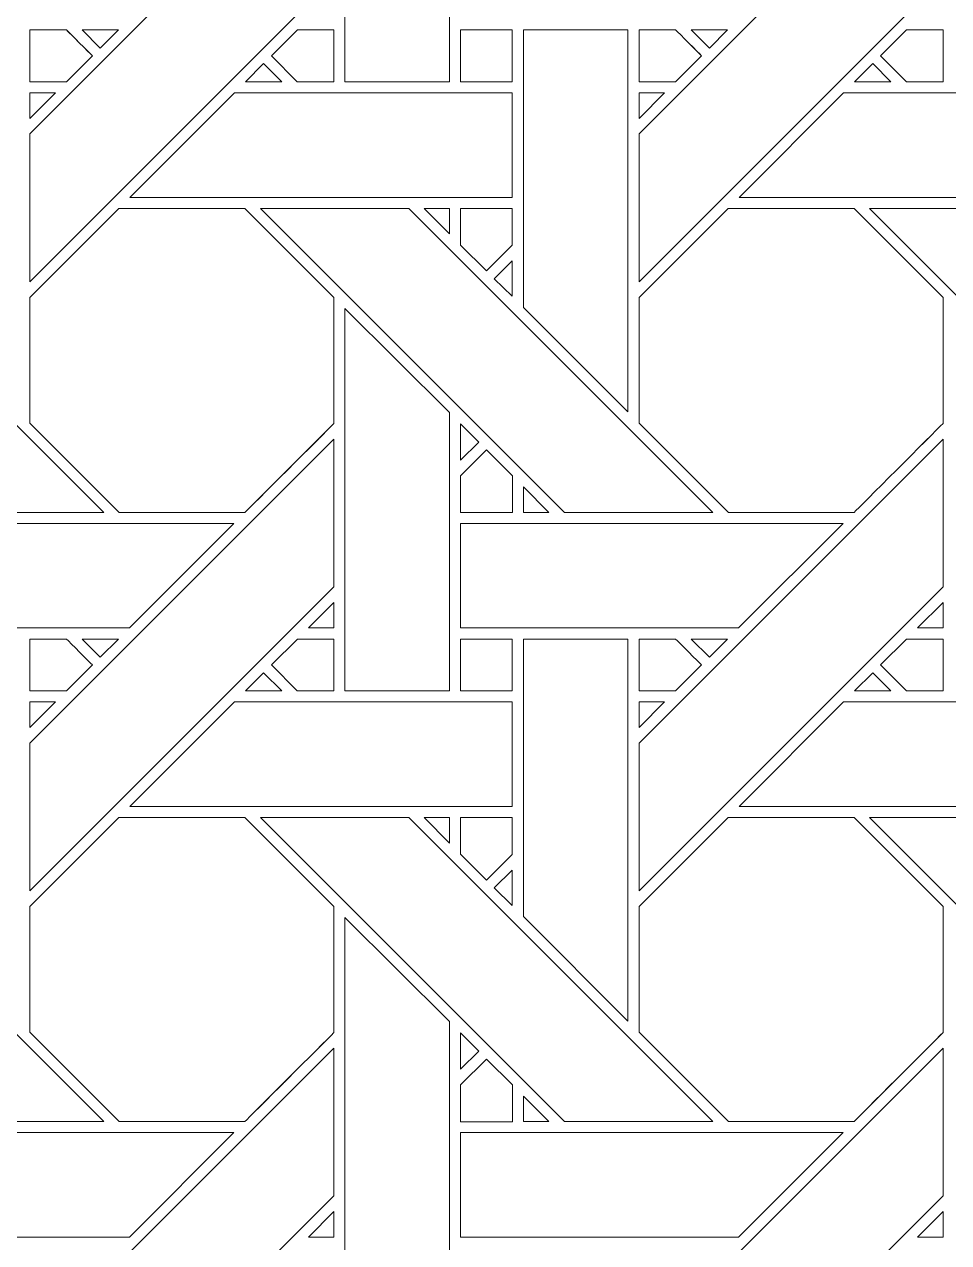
# Model space of a CAD drawing. Header units: inches. Extents: x 3.4 to 21.4, y 0.1 to 18.1.
# Drawn here: x 10.714 to 12.154, y 10.093 to 11.99 of the extents above; entities that cross this region are included whole.
import ezdxf

# ---------------------------------------------------------------- set-up
doc = ezdxf.new("R2010")
doc.units = ezdxf.units.IN
doc.header["$MEASUREMENT"] = 0
doc.layers.add('Design', color=7, linetype='Continuous', lineweight=0)

msp = doc.modelspace()

# ---------------------------------------------------------------- linework, layer by layer
at = {"layer": 'Design'}
for points, knots in [([(12.3829, 18.0948), (7.4123, 18.0948), (3.3829, 14.0653), (3.3829, 9.0948), (3.3829, 4.1242), (7.4123, 0.0948), (12.3829, 0.0948), (17.3534, 0.0948), (21.3829, 4.1242), (21.3829, 9.0948), (21.3829, 14.0653), (17.3534, 18.0948), (12.3829, 18.0948)], [0, 0, 0, 0, 1, 1, 1, 2, 2, 2, 3, 3, 3, 4, 4, 4, 4]), ([(12.3829, 17.2202), (7.8953, 17.2202), (4.2574, 13.5823), (4.2574, 9.0948), (4.2574, 4.6072), (7.8953, 0.9693), (12.3829, 0.9693), (16.8704, 0.9693), (20.5083, 4.6072), (20.5083, 9.0948), (20.5083, 13.5823), (16.8704, 17.2202), (12.3829, 17.2202)], [0, 0, 0, 0, 1, 1, 1, 2, 2, 2, 3, 3, 3, 4, 4, 4, 4]), ([(11.2137, 11.9006), (11.2137, 11.9006), (11.2137, 12.4964), (11.2137, 12.4964), (11.2137, 12.4964), (11.3765, 12.3343), (11.3765, 12.3343), (11.3765, 12.3343), (11.3765, 11.9006), (11.3765, 11.9006), (11.3765, 11.9006), (11.2137, 11.9006), (11.2137, 11.9006)], [0, 0, 0, 0, 1, 1, 1, 2, 2, 2, 3, 3, 3, 4, 4, 4, 4]), ([(11.1966, 12.0628), (11.1966, 12.0628), (10.7229, 11.5892), (10.7229, 11.5892), (10.7229, 11.5892), (10.7229, 11.8193), (10.7229, 11.8193), (10.7229, 11.8193), (11.1966, 12.2929), (11.1966, 12.2929), (11.1966, 12.2929), (11.1966, 12.0628), (11.1966, 12.0628)], [0, 0, 0, 0, 1, 1, 1, 2, 2, 2, 3, 3, 3, 4, 4, 4, 4]), ([(12.1453, 12.0628), (12.1453, 12.0628), (11.6717, 11.5892), (11.6717, 11.5892), (11.6717, 11.5892), (11.6717, 11.8193), (11.6717, 11.8193), (11.6717, 11.8193), (12.1453, 12.2929), (12.1453, 12.2929), (12.1453, 12.2929), (12.1453, 12.0628), (12.1453, 12.0628)], [0, 0, 0, 0, 1, 1, 1, 2, 2, 2, 3, 3, 3, 4, 4, 4, 4]), ([(10.78, 11.9814), (10.7851, 11.9763), (10.8159, 11.9455), (10.8203, 11.9411), (10.8203, 11.9411), (10.7799, 11.9006), (10.7799, 11.9006), (10.7799, 11.9006), (10.7229, 11.9006), (10.7229, 11.9006), (10.7229, 11.9006), (10.7229, 11.9814), (10.7229, 11.9814), (10.7229, 11.9814), (10.78, 11.9814), (10.78, 11.9814)], [0, 0, 0, 0, 1, 1, 1, 2, 2, 2, 3, 3, 3, 4, 4, 4, 5, 5, 5, 5]), ([(10.805, 11.9564), (10.805, 11.9564), (10.8203, 11.9411), (10.8203, 11.9411), (10.8203, 11.9411), (10.7799, 11.9006), (10.7799, 11.9006), (10.7799, 11.9006), (10.7229, 11.9006), (10.7229, 11.9006), (10.7229, 11.9006), (10.7229, 11.9814), (10.7229, 11.9814), (10.7229, 11.9814), (10.78, 11.9814), (10.78, 11.9814), (10.7854, 11.976), (10.7956, 11.9658), (10.805, 11.9564)], [0, 0, 0, 0, 1, 1, 1, 2, 2, 2, 3, 3, 3, 4, 4, 4, 5, 5, 5, 6, 6, 6, 6]), ([(10.8044, 11.9814), (10.8044, 11.9814), (10.8608, 11.9814), (10.8608, 11.9814), (10.8608, 11.9814), (10.8325, 11.9532), (10.8325, 11.9532), (10.8325, 11.9532), (10.8044, 11.9814), (10.8044, 11.9814)], [0, 0, 0, 0, 1, 1, 1, 2, 2, 2, 3, 3, 3, 3]), ([(11.1395, 11.9006), (11.1395, 11.9006), (11.0991, 11.941), (11.0991, 11.941), (11.0991, 11.941), (11.1396, 11.9814), (11.1396, 11.9814), (11.1396, 11.9814), (11.1966, 11.9814), (11.1966, 11.9814), (11.1966, 11.9814), (11.1966, 11.9006), (11.1966, 11.9006), (11.1966, 11.9006), (11.1395, 11.9006), (11.1395, 11.9006)], [0, 0, 0, 0, 1, 1, 1, 2, 2, 2, 3, 3, 3, 4, 4, 4, 5, 5, 5, 5]), ([(11.0991, 11.941), (11.0991, 11.941), (11.1396, 11.9814), (11.1396, 11.9814), (11.1396, 11.9814), (11.1966, 11.9814), (11.1966, 11.9814), (11.1966, 11.9814), (11.1966, 11.9006), (11.1966, 11.9006), (11.1966, 11.9006), (11.1395, 11.9006), (11.1395, 11.9006), (11.1395, 11.9006), (11.0991, 11.941), (11.0991, 11.941)], [0, 0, 0, 0, 1, 1, 1, 2, 2, 2, 3, 3, 3, 4, 4, 4, 5, 5, 5, 5]), ([(11.3938, 11.9006), (11.3938, 11.9006), (11.3938, 11.9814), (11.3938, 11.9814), (11.3938, 11.9814), (11.474, 11.9814), (11.474, 11.9814), (11.474, 11.9814), (11.474, 11.9006), (11.474, 11.9006), (11.474, 11.9006), (11.3938, 11.9006), (11.3938, 11.9006)], [0, 0, 0, 0, 1, 1, 1, 2, 2, 2, 3, 3, 3, 4, 4, 4, 4]), ([(11.474, 11.9814), (11.474, 11.9814), (11.474, 11.9006), (11.474, 11.9006), (11.474, 11.9006), (11.3938, 11.9006), (11.3938, 11.9006), (11.3938, 11.9006), (11.3938, 11.9814), (11.3938, 11.9814), (11.3938, 11.9814), (11.474, 11.9814), (11.474, 11.9814)], [0, 0, 0, 0, 1, 1, 1, 2, 2, 2, 3, 3, 3, 4, 4, 4, 4]), ([(11.4916, 11.5492), (11.4916, 11.5492), (11.4916, 11.9814), (11.4916, 11.9814), (11.4916, 11.9814), (11.6545, 11.9814), (11.6545, 11.9814), (11.6545, 11.9814), (11.6545, 11.3863), (11.6545, 11.3863), (11.6545, 11.3863), (11.4916, 11.5492), (11.4916, 11.5492)], [0, 0, 0, 0, 1, 1, 1, 2, 2, 2, 3, 3, 3, 4, 4, 4, 4]), ([(11.7287, 11.9814), (11.7339, 11.9763), (11.7646, 11.9455), (11.7691, 11.9411), (11.7691, 11.9411), (11.7286, 11.9006), (11.7286, 11.9006), (11.7286, 11.9006), (11.6717, 11.9006), (11.6717, 11.9006), (11.6717, 11.9006), (11.6717, 11.9814), (11.6717, 11.9814), (11.6717, 11.9814), (11.7287, 11.9814), (11.7287, 11.9814)], [0, 0, 0, 0, 1, 1, 1, 2, 2, 2, 3, 3, 3, 4, 4, 4, 5, 5, 5, 5]), ([(11.7691, 11.9411), (11.7691, 11.9411), (11.7286, 11.9006), (11.7286, 11.9006), (11.7286, 11.9006), (11.6717, 11.9006), (11.6717, 11.9006), (11.6717, 11.9006), (11.6717, 11.9814), (11.6717, 11.9814), (11.6717, 11.9814), (11.7287, 11.9814), (11.7287, 11.9814), (11.734, 11.9762), (11.7648, 11.9453), (11.7691, 11.9411)], [0, 0, 0, 0, 1, 1, 1, 2, 2, 2, 3, 3, 3, 4, 4, 4, 5, 5, 5, 5]), ([(11.7531, 11.9814), (11.7531, 11.9814), (11.8096, 11.9814), (11.8096, 11.9814), (11.8096, 11.9814), (11.7813, 11.9532), (11.7813, 11.9532), (11.7813, 11.9532), (11.7531, 11.9814), (11.7531, 11.9814)], [0, 0, 0, 0, 1, 1, 1, 2, 2, 2, 3, 3, 3, 3]), ([(12.0882, 11.9006), (12.0882, 11.9006), (12.0479, 11.941), (12.0479, 11.941), (12.0479, 11.941), (12.0883, 11.9814), (12.0883, 11.9814), (12.0883, 11.9814), (12.1453, 11.9814), (12.1453, 11.9814), (12.1453, 11.9814), (12.1453, 11.9006), (12.1453, 11.9006), (12.1453, 11.9006), (12.0882, 11.9006), (12.0882, 11.9006)], [0, 0, 0, 0, 1, 1, 1, 2, 2, 2, 3, 3, 3, 4, 4, 4, 5, 5, 5, 5]), ([(12.1453, 11.9814), (12.1453, 11.9814), (12.1453, 11.9006), (12.1453, 11.9006), (12.1453, 11.9006), (12.0882, 11.9006), (12.0882, 11.9006), (12.0882, 11.9006), (12.0479, 11.941), (12.0479, 11.941), (12.0479, 11.941), (12.0883, 11.9814), (12.0883, 11.9814), (12.0883, 11.9814), (12.1453, 11.9814), (12.1453, 11.9814)], [0, 0, 0, 0, 1, 1, 1, 2, 2, 2, 3, 3, 3, 4, 4, 4, 5, 5, 5, 5]), ([(11.1153, 11.9006), (11.1153, 11.9006), (11.0588, 11.9006), (11.0588, 11.9006), (11.0588, 11.9006), (11.087, 11.9289), (11.087, 11.9289), (11.087, 11.9289), (11.1153, 11.9006), (11.1153, 11.9006)], [0, 0, 0, 0, 1, 1, 1, 2, 2, 2, 3, 3, 3, 3]), ([(12.064, 11.9006), (12.064, 11.9006), (12.0075, 11.9006), (12.0075, 11.9006), (12.0075, 11.9006), (12.0358, 11.9289), (12.0358, 11.9289), (12.0358, 11.9289), (12.064, 11.9006), (12.064, 11.9006)], [0, 0, 0, 0, 1, 1, 1, 2, 2, 2, 3, 3, 3, 3]), ([(10.7628, 11.8835), (10.7628, 11.8835), (10.7229, 11.8436), (10.7229, 11.8436), (10.7229, 11.8436), (10.7229, 11.8835), (10.7229, 11.8835), (10.7229, 11.8835), (10.7628, 11.8835), (10.7628, 11.8835)], [0, 0, 0, 0, 1, 1, 1, 2, 2, 2, 3, 3, 3, 3]), ([(11.4741, 11.8835), (11.4741, 11.8835), (11.4741, 11.7206), (11.4741, 11.7206), (11.4741, 11.7206), (10.8788, 11.7206), (10.8788, 11.7206), (10.8788, 11.7206), (11.0416, 11.8835), (11.0416, 11.8835), (11.0416, 11.8835), (11.4741, 11.8835), (11.4741, 11.8835)], [0, 0, 0, 0, 1, 1, 1, 2, 2, 2, 3, 3, 3, 4, 4, 4, 4]), ([(11.7115, 11.8835), (11.7115, 11.8835), (11.6717, 11.8436), (11.6717, 11.8436), (11.6717, 11.8436), (11.6717, 11.8835), (11.6717, 11.8835), (11.6717, 11.8835), (11.7115, 11.8835), (11.7115, 11.8835)], [0, 0, 0, 0, 1, 1, 1, 2, 2, 2, 3, 3, 3, 3]), ([(12.4228, 11.8835), (12.4228, 11.8835), (12.4228, 11.7206), (12.4228, 11.7206), (12.4228, 11.7206), (11.8275, 11.7206), (11.8275, 11.7206), (11.8275, 11.7206), (11.9904, 11.8835), (11.9904, 11.8835), (11.9904, 11.8835), (12.4228, 11.8835), (12.4228, 11.8835)], [0, 0, 0, 0, 1, 1, 1, 2, 2, 2, 3, 3, 3, 4, 4, 4, 4]), ([(10.838, 11.2299), (10.838, 11.2299), (10.6069, 11.2299), (10.6069, 11.2299), (10.6069, 11.2299), (10.1334, 11.7035), (10.1334, 11.7035), (10.1334, 11.7035), (10.3643, 11.7035), (10.3643, 11.7035), (10.3643, 11.7035), (10.838, 11.2299), (10.838, 11.2299)], [0, 0, 0, 0, 1, 1, 1, 2, 2, 2, 3, 3, 3, 4, 4, 4, 4]), ([(10.8616, 11.7035), (10.8616, 11.7035), (11.0578, 11.7035), (11.0578, 11.7035), (11.0578, 11.7035), (11.1966, 11.5648), (11.1966, 11.5648), (11.1966, 11.5648), (11.1966, 11.3686), (11.1966, 11.3686), (11.1788, 11.3507), (11.0669, 11.2389), (11.0579, 11.2299), (11.0579, 11.2299), (10.8622, 11.2299), (10.8622, 11.2299), (10.8622, 11.2299), (10.7229, 11.3691), (10.7229, 11.3691), (10.7229, 11.3691), (10.7229, 11.5648), (10.7229, 11.5648), (10.7229, 11.5648), (10.8616, 11.7035), (10.8616, 11.7035)], [0, 0, 0, 0, 1, 1, 1, 2, 2, 2, 3, 3, 3, 4, 4, 4, 5, 5, 5, 6, 6, 6, 7, 7, 7, 8, 8, 8, 8]), ([(11.1966, 11.5648), (11.1966, 11.5648), (11.1966, 11.3686), (11.1966, 11.3686), (11.1787, 11.3505), (11.0668, 11.2388), (11.0579, 11.2299), (11.0579, 11.2299), (10.8622, 11.2299), (10.8622, 11.2299), (10.8622, 11.2299), (10.7229, 11.3691), (10.7229, 11.3691), (10.7229, 11.3691), (10.7229, 11.5648), (10.7229, 11.5648), (10.7229, 11.5648), (10.8616, 11.7035), (10.8616, 11.7035), (10.8616, 11.7035), (11.0578, 11.7035), (11.0578, 11.7035), (11.0578, 11.7035), (11.1966, 11.5648), (11.1966, 11.5648)], [0, 0, 0, 0, 1, 1, 1, 2, 2, 2, 3, 3, 3, 4, 4, 4, 5, 5, 5, 6, 6, 6, 7, 7, 7, 8, 8, 8, 8]), ([(11.7867, 11.2299), (11.7867, 11.2299), (11.5556, 11.2299), (11.5556, 11.2299), (11.5556, 11.2299), (11.0821, 11.7035), (11.0821, 11.7035), (11.0821, 11.7035), (11.313, 11.7035), (11.313, 11.7035), (11.313, 11.7035), (11.7867, 11.2299), (11.7867, 11.2299)], [0, 0, 0, 0, 1, 1, 1, 2, 2, 2, 3, 3, 3, 4, 4, 4, 4]), ([(11.3372, 11.7035), (11.3372, 11.7035), (11.3766, 11.7035), (11.3766, 11.7035), (11.3766, 11.7035), (11.3766, 11.6637), (11.3766, 11.6637), (11.3766, 11.6637), (11.3372, 11.7035), (11.3372, 11.7035)], [0, 0, 0, 0, 1, 1, 1, 2, 2, 2, 3, 3, 3, 3]), ([(11.474, 11.7035), (11.474, 11.7035), (11.474, 11.6459), (11.474, 11.6459), (11.474, 11.6459), (11.4341, 11.606), (11.4341, 11.606), (11.4341, 11.606), (11.3938, 11.6463), (11.3938, 11.6463), (11.3938, 11.6463), (11.3938, 11.7035), (11.3938, 11.7035), (11.3938, 11.7035), (11.474, 11.7035), (11.474, 11.7035)], [0, 0, 0, 0, 1, 1, 1, 2, 2, 2, 3, 3, 3, 4, 4, 4, 5, 5, 5, 5]), ([(11.474, 11.6459), (11.474, 11.6459), (11.4341, 11.606), (11.4341, 11.606), (11.4341, 11.606), (11.3938, 11.6463), (11.3938, 11.6463), (11.3938, 11.6463), (11.3938, 11.7035), (11.3938, 11.7035), (11.3938, 11.7035), (11.474, 11.7035), (11.474, 11.7035), (11.474, 11.7035), (11.474, 11.6459), (11.474, 11.6459)], [0, 0, 0, 0, 1, 1, 1, 2, 2, 2, 3, 3, 3, 4, 4, 4, 5, 5, 5, 5]), ([(11.8104, 11.7035), (11.8104, 11.7035), (12.0066, 11.7035), (12.0066, 11.7035), (12.0066, 11.7035), (12.1453, 11.5648), (12.1453, 11.5648), (12.1453, 11.5648), (12.1453, 11.3686), (12.1453, 11.3686), (12.1275, 11.3507), (12.0156, 11.2389), (12.0066, 11.2299), (12.0066, 11.2299), (11.8109, 11.2299), (11.8109, 11.2299), (11.8109, 11.2299), (11.6717, 11.3691), (11.6717, 11.3691), (11.6717, 11.3691), (11.6717, 11.5648), (11.6717, 11.5648), (11.6717, 11.5648), (11.8104, 11.7035), (11.8104, 11.7035)], [0, 0, 0, 0, 1, 1, 1, 2, 2, 2, 3, 3, 3, 4, 4, 4, 5, 5, 5, 6, 6, 6, 7, 7, 7, 8, 8, 8, 8]), ([(12.1453, 11.3686), (12.1275, 11.3506), (12.0156, 11.2389), (12.0066, 11.2299), (12.0066, 11.2299), (11.8109, 11.2299), (11.8109, 11.2299), (11.8109, 11.2299), (11.6717, 11.3691), (11.6717, 11.3691), (11.6717, 11.3691), (11.6717, 11.5648), (11.6717, 11.5648), (11.6717, 11.5648), (11.8104, 11.7035), (11.8104, 11.7035), (11.8104, 11.7035), (12.0066, 11.7035), (12.0066, 11.7035), (12.0066, 11.7035), (12.1453, 11.5648), (12.1453, 11.5648), (12.1453, 11.5648), (12.1453, 11.3686), (12.1453, 11.3686)], [0, 0, 0, 0, 1, 1, 1, 2, 2, 2, 3, 3, 3, 4, 4, 4, 5, 5, 5, 6, 6, 6, 7, 7, 7, 8, 8, 8, 8]), ([(12.7354, 11.2299), (12.7354, 11.2299), (12.5044, 11.2299), (12.5044, 11.2299), (12.5044, 11.2299), (12.0308, 11.7035), (12.0308, 11.7035), (12.0308, 11.7035), (12.2618, 11.7035), (12.2618, 11.7035), (12.2618, 11.7035), (12.7354, 11.2299), (12.7354, 11.2299)], [0, 0, 0, 0, 1, 1, 1, 2, 2, 2, 3, 3, 3, 4, 4, 4, 4]), ([(11.4741, 11.6217), (11.4741, 11.6217), (11.4741, 11.5665), (11.4741, 11.5665), (11.4741, 11.5665), (11.4463, 11.5939), (11.4463, 11.5939), (11.4463, 11.5939), (11.4741, 11.6217), (11.4741, 11.6217)], [0, 0, 0, 0, 1, 1, 1, 2, 2, 2, 3, 3, 3, 3]), ([(11.2137, 10.9519), (11.2137, 10.9519), (11.2137, 11.5477), (11.2137, 11.5477), (11.2137, 11.5477), (11.3765, 11.3856), (11.3765, 11.3856), (11.3765, 11.3856), (11.3765, 10.9519), (11.3765, 10.9519), (11.3765, 10.9519), (11.2137, 10.9519), (11.2137, 10.9519)], [0, 0, 0, 0, 1, 1, 1, 2, 2, 2, 3, 3, 3, 4, 4, 4, 4]), ([(11.3938, 11.3113), (11.3938, 11.3113), (11.3938, 11.3681), (11.3938, 11.3681), (11.3938, 11.3681), (11.422, 11.3395), (11.422, 11.3395), (11.422, 11.3395), (11.3938, 11.3113), (11.3938, 11.3113)], [0, 0, 0, 0, 1, 1, 1, 2, 2, 2, 3, 3, 3, 3]), ([(11.1966, 11.1141), (11.1966, 11.1141), (10.7229, 10.6404), (10.7229, 10.6404), (10.7229, 10.6404), (10.7229, 10.8705), (10.7229, 10.8705), (10.7229, 10.8705), (11.1966, 11.3441), (11.1966, 11.3441), (11.1966, 11.3441), (11.1966, 11.1141), (11.1966, 11.1141)], [0, 0, 0, 0, 1, 1, 1, 2, 2, 2, 3, 3, 3, 4, 4, 4, 4]), ([(12.1453, 11.1141), (12.1453, 11.1141), (11.6717, 10.6404), (11.6717, 10.6404), (11.6717, 10.6404), (11.6717, 10.8705), (11.6717, 10.8705), (11.6717, 10.8705), (12.1453, 11.3441), (12.1453, 11.3441), (12.1453, 11.3441), (12.1453, 11.1141), (12.1453, 11.1141)], [0, 0, 0, 0, 1, 1, 1, 2, 2, 2, 3, 3, 3, 4, 4, 4, 4]), ([(11.3938, 11.2297), (11.3938, 11.2297), (11.3938, 11.2869), (11.3938, 11.2869), (11.3938, 11.2869), (11.4341, 11.3273), (11.4341, 11.3273), (11.4341, 11.3273), (11.4745, 11.287), (11.4745, 11.287), (11.4745, 11.287), (11.4745, 11.2297), (11.4745, 11.2297), (11.4745, 11.2297), (11.3938, 11.2297), (11.3938, 11.2297)], [0, 0, 0, 0, 1, 1, 1, 2, 2, 2, 3, 3, 3, 4, 4, 4, 5, 5, 5, 5]), ([(11.4341, 11.3273), (11.4341, 11.3273), (11.4745, 11.287), (11.4745, 11.287), (11.4745, 11.287), (11.4745, 11.2297), (11.4745, 11.2297), (11.4745, 11.2297), (11.3938, 11.2297), (11.3938, 11.2297), (11.3938, 11.2297), (11.3938, 11.2869), (11.3938, 11.2869), (11.3938, 11.2869), (11.4341, 11.3273), (11.4341, 11.3273)], [0, 0, 0, 0, 1, 1, 1, 2, 2, 2, 3, 3, 3, 4, 4, 4, 5, 5, 5, 5]), ([(11.4917, 11.2299), (11.4917, 11.2299), (11.4917, 11.2697), (11.4917, 11.2697), (11.4917, 11.2697), (11.5314, 11.2299), (11.5314, 11.2299), (11.5314, 11.2299), (11.4917, 11.2299), (11.4917, 11.2299)], [0, 0, 0, 0, 1, 1, 1, 2, 2, 2, 3, 3, 3, 3]), ([(11.0408, 11.2126), (11.0408, 11.2126), (10.8781, 11.0499), (10.8781, 11.0499), (10.8781, 11.0499), (10.4451, 11.0499), (10.4451, 11.0499), (10.4451, 11.0499), (10.4451, 11.2126), (10.4451, 11.2126), (10.4451, 11.2126), (11.0408, 11.2126), (11.0408, 11.2126)], [0, 0, 0, 0, 1, 1, 1, 2, 2, 2, 3, 3, 3, 4, 4, 4, 4]), ([(11.9895, 11.2126), (11.9895, 11.2126), (11.8268, 11.0499), (11.8268, 11.0499), (11.8268, 11.0499), (11.3938, 11.0499), (11.3938, 11.0499), (11.3938, 11.0499), (11.3938, 11.2126), (11.3938, 11.2126), (11.3938, 11.2126), (11.9895, 11.2126), (11.9895, 11.2126)], [0, 0, 0, 0, 1, 1, 1, 2, 2, 2, 3, 3, 3, 4, 4, 4, 4]), ([(11.1966, 11.0499), (11.1966, 11.0499), (11.1568, 11.0499), (11.1568, 11.0499), (11.1568, 11.0499), (11.1966, 11.0897), (11.1966, 11.0897), (11.1966, 11.0897), (11.1966, 11.0499), (11.1966, 11.0499)], [0, 0, 0, 0, 1, 1, 1, 2, 2, 2, 3, 3, 3, 3]), ([(12.1056, 11.0499), (12.1056, 11.0499), (12.1453, 11.0897), (12.1453, 11.0897), (12.1453, 11.0897), (12.1453, 11.0499), (12.1453, 11.0499), (12.1453, 11.0499), (12.1056, 11.0499), (12.1056, 11.0499)], [0, 0, 0, 0, 1, 1, 1, 2, 2, 2, 3, 3, 3, 3]), ([(10.78, 11.0327), (10.7851, 11.0276), (10.8159, 10.9967), (10.8203, 10.9923), (10.8203, 10.9923), (10.7799, 10.9519), (10.7799, 10.9519), (10.7799, 10.9519), (10.7229, 10.9519), (10.7229, 10.9519), (10.7229, 10.9519), (10.7229, 11.0327), (10.7229, 11.0327), (10.7229, 11.0327), (10.78, 11.0327), (10.78, 11.0327)], [0, 0, 0, 0, 1, 1, 1, 2, 2, 2, 3, 3, 3, 4, 4, 4, 5, 5, 5, 5]), ([(10.8203, 10.9923), (10.8203, 10.9923), (10.7799, 10.9519), (10.7799, 10.9519), (10.7799, 10.9519), (10.7229, 10.9519), (10.7229, 10.9519), (10.7229, 10.9519), (10.7229, 11.0327), (10.7229, 11.0327), (10.7229, 11.0327), (10.78, 11.0327), (10.78, 11.0327), (10.7852, 11.0275), (10.816, 10.9966), (10.8203, 10.9923)], [0, 0, 0, 0, 1, 1, 1, 2, 2, 2, 3, 3, 3, 4, 4, 4, 5, 5, 5, 5]), ([(10.8044, 11.0326), (10.8044, 11.0326), (10.8608, 11.0326), (10.8608, 11.0326), (10.8608, 11.0326), (10.8325, 11.0045), (10.8325, 11.0045), (10.8325, 11.0045), (10.8044, 11.0326), (10.8044, 11.0326)], [0, 0, 0, 0, 1, 1, 1, 2, 2, 2, 3, 3, 3, 3]), ([(11.1395, 10.9519), (11.1395, 10.9519), (11.0991, 10.9923), (11.0991, 10.9923), (11.0991, 10.9923), (11.1396, 11.0327), (11.1396, 11.0327), (11.1396, 11.0327), (11.1966, 11.0327), (11.1966, 11.0327), (11.1966, 11.0327), (11.1966, 10.9519), (11.1966, 10.9519), (11.1966, 10.9519), (11.1395, 10.9519), (11.1395, 10.9519)], [0, 0, 0, 0, 1, 1, 1, 2, 2, 2, 3, 3, 3, 4, 4, 4, 5, 5, 5, 5]), ([(11.0991, 10.9923), (11.0991, 10.9923), (11.1396, 11.0327), (11.1396, 11.0327), (11.1396, 11.0327), (11.1966, 11.0327), (11.1966, 11.0327), (11.1966, 11.0327), (11.1966, 10.9519), (11.1966, 10.9519), (11.1966, 10.9519), (11.1395, 10.9519), (11.1395, 10.9519), (11.1395, 10.9519), (11.0991, 10.9923), (11.0991, 10.9923)], [0, 0, 0, 0, 1, 1, 1, 2, 2, 2, 3, 3, 3, 4, 4, 4, 5, 5, 5, 5]), ([(11.3938, 10.9519), (11.3938, 10.9519), (11.3938, 11.0327), (11.3938, 11.0327), (11.3938, 11.0327), (11.474, 11.0327), (11.474, 11.0327), (11.474, 11.0327), (11.474, 10.9519), (11.474, 10.9519), (11.474, 10.9519), (11.3938, 10.9519), (11.3938, 10.9519)], [0, 0, 0, 0, 1, 1, 1, 2, 2, 2, 3, 3, 3, 4, 4, 4, 4]), ([(11.474, 11.0327), (11.474, 11.0327), (11.474, 10.9519), (11.474, 10.9519), (11.474, 10.9519), (11.3938, 10.9519), (11.3938, 10.9519), (11.3938, 10.9519), (11.3938, 11.0327), (11.3938, 11.0327), (11.3938, 11.0327), (11.474, 11.0327), (11.474, 11.0327)], [0, 0, 0, 0, 1, 1, 1, 2, 2, 2, 3, 3, 3, 4, 4, 4, 4]), ([(11.4916, 10.6004), (11.4916, 10.6004), (11.4916, 11.0326), (11.4916, 11.0326), (11.4916, 11.0326), (11.6545, 11.0326), (11.6545, 11.0326), (11.6545, 11.0326), (11.6545, 10.4375), (11.6545, 10.4375), (11.6545, 10.4375), (11.4916, 10.6004), (11.4916, 10.6004)], [0, 0, 0, 0, 1, 1, 1, 2, 2, 2, 3, 3, 3, 4, 4, 4, 4]), ([(11.7287, 11.0327), (11.7339, 11.0276), (11.7646, 10.9967), (11.7691, 10.9923), (11.7691, 10.9923), (11.7286, 10.9519), (11.7286, 10.9519), (11.7286, 10.9519), (11.6717, 10.9519), (11.6717, 10.9519), (11.6717, 10.9519), (11.6717, 11.0327), (11.6717, 11.0327), (11.6717, 11.0327), (11.7287, 11.0327), (11.7287, 11.0327)], [0, 0, 0, 0, 1, 1, 1, 2, 2, 2, 3, 3, 3, 4, 4, 4, 5, 5, 5, 5]), ([(11.6717, 10.9519), (11.6717, 10.9519), (11.6717, 11.0327), (11.6717, 11.0327), (11.6717, 11.0327), (11.7287, 11.0327), (11.7287, 11.0327), (11.7339, 11.0275), (11.7647, 10.9966), (11.7691, 10.9923), (11.7691, 10.9923), (11.7286, 10.9519), (11.7286, 10.9519), (11.7286, 10.9519), (11.6717, 10.9519), (11.6717, 10.9519)], [0, 0, 0, 0, 1, 1, 1, 2, 2, 2, 3, 3, 3, 4, 4, 4, 5, 5, 5, 5]), ([(11.7531, 11.0326), (11.7531, 11.0326), (11.8096, 11.0326), (11.8096, 11.0326), (11.8096, 11.0326), (11.7813, 11.0045), (11.7813, 11.0045), (11.7813, 11.0045), (11.7531, 11.0326), (11.7531, 11.0326)], [0, 0, 0, 0, 1, 1, 1, 2, 2, 2, 3, 3, 3, 3]), ([(12.0882, 10.9519), (12.0882, 10.9519), (12.0479, 10.9923), (12.0479, 10.9923), (12.0479, 10.9923), (12.0883, 11.0327), (12.0883, 11.0327), (12.0883, 11.0327), (12.1453, 11.0327), (12.1453, 11.0327), (12.1453, 11.0327), (12.1453, 10.9519), (12.1453, 10.9519), (12.1453, 10.9519), (12.0882, 10.9519), (12.0882, 10.9519)], [0, 0, 0, 0, 1, 1, 1, 2, 2, 2, 3, 3, 3, 4, 4, 4, 5, 5, 5, 5]), ([(12.1453, 11.0327), (12.1453, 11.0327), (12.1453, 10.9519), (12.1453, 10.9519), (12.1453, 10.9519), (12.0882, 10.9519), (12.0882, 10.9519), (12.0882, 10.9519), (12.0479, 10.9923), (12.0479, 10.9923), (12.0479, 10.9923), (12.0883, 11.0327), (12.0883, 11.0327), (12.0883, 11.0327), (12.1453, 11.0327), (12.1453, 11.0327)], [0, 0, 0, 0, 1, 1, 1, 2, 2, 2, 3, 3, 3, 4, 4, 4, 5, 5, 5, 5]), ([(11.1153, 10.9519), (11.1153, 10.9519), (11.0588, 10.9519), (11.0588, 10.9519), (11.0588, 10.9519), (11.087, 10.9801), (11.087, 10.9801), (11.087, 10.9801), (11.1153, 10.9519), (11.1153, 10.9519)], [0, 0, 0, 0, 1, 1, 1, 2, 2, 2, 3, 3, 3, 3]), ([(12.064, 10.9519), (12.064, 10.9519), (12.0075, 10.9519), (12.0075, 10.9519), (12.0075, 10.9519), (12.0358, 10.9801), (12.0358, 10.9801), (12.0358, 10.9801), (12.064, 10.9519), (12.064, 10.9519)], [0, 0, 0, 0, 1, 1, 1, 2, 2, 2, 3, 3, 3, 3]), ([(10.7628, 10.9347), (10.7628, 10.9347), (10.7229, 10.8949), (10.7229, 10.8949), (10.7229, 10.8949), (10.7229, 10.9347), (10.7229, 10.9347), (10.7229, 10.9347), (10.7628, 10.9347), (10.7628, 10.9347)], [0, 0, 0, 0, 1, 1, 1, 2, 2, 2, 3, 3, 3, 3]), ([(11.4741, 10.9347), (11.4741, 10.9347), (11.4741, 10.7719), (11.4741, 10.7719), (11.4741, 10.7719), (10.8788, 10.7719), (10.8788, 10.7719), (10.8788, 10.7719), (11.0416, 10.9347), (11.0416, 10.9347), (11.0416, 10.9347), (11.4741, 10.9347), (11.4741, 10.9347)], [0, 0, 0, 0, 1, 1, 1, 2, 2, 2, 3, 3, 3, 4, 4, 4, 4]), ([(11.7115, 10.9347), (11.7115, 10.9347), (11.6717, 10.8949), (11.6717, 10.8949), (11.6717, 10.8949), (11.6717, 10.9347), (11.6717, 10.9347), (11.6717, 10.9347), (11.7115, 10.9347), (11.7115, 10.9347)], [0, 0, 0, 0, 1, 1, 1, 2, 2, 2, 3, 3, 3, 3]), ([(12.4228, 10.9347), (12.4228, 10.9347), (12.4228, 10.7719), (12.4228, 10.7719), (12.4228, 10.7719), (11.8275, 10.7719), (11.8275, 10.7719), (11.8275, 10.7719), (11.9904, 10.9347), (11.9904, 10.9347), (11.9904, 10.9347), (12.4228, 10.9347), (12.4228, 10.9347)], [0, 0, 0, 0, 1, 1, 1, 2, 2, 2, 3, 3, 3, 4, 4, 4, 4]), ([(10.3643, 10.7548), (10.3643, 10.7548), (10.838, 10.2811), (10.838, 10.2811), (10.838, 10.2811), (10.6069, 10.2811), (10.6069, 10.2811), (10.6069, 10.2811), (10.1334, 10.7548), (10.1334, 10.7548), (10.1334, 10.7548), (10.3643, 10.7548), (10.3643, 10.7548)], [0, 0, 0, 0, 1, 1, 1, 2, 2, 2, 3, 3, 3, 4, 4, 4, 4]), ([(10.8616, 10.7548), (10.8616, 10.7548), (11.0578, 10.7548), (11.0578, 10.7548), (11.0578, 10.7548), (11.1966, 10.6161), (11.1966, 10.6161), (11.1966, 10.6161), (11.1966, 10.4198), (11.1966, 10.4198), (11.1788, 10.4019), (11.0669, 10.2902), (11.0579, 10.2812), (11.0579, 10.2812), (10.8622, 10.2812), (10.8622, 10.2812), (10.8622, 10.2812), (10.7229, 10.4204), (10.7229, 10.4204), (10.7229, 10.4204), (10.7229, 10.6161), (10.7229, 10.6161), (10.7229, 10.6161), (10.8616, 10.7548), (10.8616, 10.7548)], [0, 0, 0, 0, 1, 1, 1, 2, 2, 2, 3, 3, 3, 4, 4, 4, 5, 5, 5, 6, 6, 6, 7, 7, 7, 8, 8, 8, 8]), ([(11.1966, 10.6161), (11.1966, 10.6161), (11.1966, 10.4198), (11.1966, 10.4198), (11.1787, 10.4019), (11.0668, 10.2901), (11.0579, 10.2812), (11.0579, 10.2812), (10.8622, 10.2812), (10.8622, 10.2812), (10.8622, 10.2812), (10.7229, 10.4204), (10.7229, 10.4204), (10.7229, 10.4204), (10.7229, 10.6161), (10.7229, 10.6161), (10.7229, 10.6161), (10.8616, 10.7548), (10.8616, 10.7548), (10.8616, 10.7548), (11.0578, 10.7548), (11.0578, 10.7548), (11.0578, 10.7548), (11.1966, 10.6161), (11.1966, 10.6161)], [0, 0, 0, 0, 1, 1, 1, 2, 2, 2, 3, 3, 3, 4, 4, 4, 5, 5, 5, 6, 6, 6, 7, 7, 7, 8, 8, 8, 8]), ([(11.7867, 10.2811), (11.7867, 10.2811), (11.5556, 10.2811), (11.5556, 10.2811), (11.5556, 10.2811), (11.0821, 10.7548), (11.0821, 10.7548), (11.0821, 10.7548), (11.313, 10.7548), (11.313, 10.7548), (11.313, 10.7548), (11.7867, 10.2811), (11.7867, 10.2811)], [0, 0, 0, 0, 1, 1, 1, 2, 2, 2, 3, 3, 3, 4, 4, 4, 4]), ([(11.3372, 10.7548), (11.3372, 10.7548), (11.3766, 10.7548), (11.3766, 10.7548), (11.3766, 10.7548), (11.3766, 10.715), (11.3766, 10.715), (11.3766, 10.715), (11.3372, 10.7548), (11.3372, 10.7548)], [0, 0, 0, 0, 1, 1, 1, 2, 2, 2, 3, 3, 3, 3]), ([(11.474, 10.7548), (11.474, 10.7548), (11.474, 10.6972), (11.474, 10.6972), (11.474, 10.6972), (11.4341, 10.6573), (11.4341, 10.6573), (11.4341, 10.6573), (11.3938, 10.6976), (11.3938, 10.6976), (11.3938, 10.6976), (11.3938, 10.7548), (11.3938, 10.7548), (11.3938, 10.7548), (11.474, 10.7548), (11.474, 10.7548)], [0, 0, 0, 0, 1, 1, 1, 2, 2, 2, 3, 3, 3, 4, 4, 4, 5, 5, 5, 5]), ([(11.474, 10.6972), (11.474, 10.6972), (11.4341, 10.6573), (11.4341, 10.6573), (11.4341, 10.6573), (11.3938, 10.6976), (11.3938, 10.6976), (11.3938, 10.6976), (11.3938, 10.7548), (11.3938, 10.7548), (11.3938, 10.7548), (11.474, 10.7548), (11.474, 10.7548), (11.474, 10.7548), (11.474, 10.6972), (11.474, 10.6972)], [0, 0, 0, 0, 1, 1, 1, 2, 2, 2, 3, 3, 3, 4, 4, 4, 5, 5, 5, 5]), ([(11.8104, 10.7548), (11.8104, 10.7548), (12.0066, 10.7548), (12.0066, 10.7548), (12.0066, 10.7548), (12.1453, 10.6161), (12.1453, 10.6161), (12.1453, 10.6161), (12.1453, 10.4199), (12.1453, 10.4199), (12.1275, 10.4019), (12.0156, 10.2902), (12.0066, 10.2812), (12.0066, 10.2812), (11.8109, 10.2812), (11.8109, 10.2812), (11.8109, 10.2812), (11.6717, 10.4204), (11.6717, 10.4204), (11.6717, 10.4204), (11.6717, 10.6161), (11.6717, 10.6161), (11.6717, 10.6161), (11.8104, 10.7548), (11.8104, 10.7548)], [0, 0, 0, 0, 1, 1, 1, 2, 2, 2, 3, 3, 3, 4, 4, 4, 5, 5, 5, 6, 6, 6, 7, 7, 7, 8, 8, 8, 8]), ([(12.1453, 10.6161), (12.1453, 10.6161), (12.1453, 10.4199), (12.1453, 10.4199), (12.1274, 10.4017), (12.0155, 10.29), (12.0066, 10.2812), (12.0066, 10.2812), (11.8109, 10.2812), (11.8109, 10.2812), (11.8109, 10.2812), (11.6717, 10.4204), (11.6717, 10.4204), (11.6717, 10.4204), (11.6717, 10.6161), (11.6717, 10.6161), (11.6717, 10.6161), (11.8104, 10.7548), (11.8104, 10.7548), (11.8104, 10.7548), (12.0066, 10.7548), (12.0066, 10.7548), (12.0066, 10.7548), (12.1453, 10.6161), (12.1453, 10.6161)], [0, 0, 0, 0, 1, 1, 1, 2, 2, 2, 3, 3, 3, 4, 4, 4, 5, 5, 5, 6, 6, 6, 7, 7, 7, 8, 8, 8, 8]), ([(12.7354, 10.2811), (12.7354, 10.2811), (12.5044, 10.2811), (12.5044, 10.2811), (12.5044, 10.2811), (12.0308, 10.7548), (12.0308, 10.7548), (12.0308, 10.7548), (12.2618, 10.7548), (12.2618, 10.7548), (12.2618, 10.7548), (12.7354, 10.2811), (12.7354, 10.2811)], [0, 0, 0, 0, 1, 1, 1, 2, 2, 2, 3, 3, 3, 4, 4, 4, 4]), ([(11.4741, 10.6729), (11.4741, 10.6729), (11.4741, 10.6178), (11.4741, 10.6178), (11.4741, 10.6178), (11.4463, 10.6452), (11.4463, 10.6452), (11.4463, 10.6452), (11.4741, 10.6729), (11.4741, 10.6729)], [0, 0, 0, 0, 1, 1, 1, 2, 2, 2, 3, 3, 3, 3]), ([(11.2137, 10.0031), (11.2137, 10.0031), (11.2137, 10.599), (11.2137, 10.599), (11.2137, 10.599), (11.3765, 10.4368), (11.3765, 10.4368), (11.3765, 10.4368), (11.3765, 10.0031), (11.3765, 10.0031), (11.3765, 10.0031), (11.2137, 10.0031), (11.2137, 10.0031)], [0, 0, 0, 0, 1, 1, 1, 2, 2, 2, 3, 3, 3, 4, 4, 4, 4]), ([(11.3938, 10.3626), (11.3938, 10.3626), (11.3938, 10.4193), (11.3938, 10.4193), (11.3938, 10.4193), (11.422, 10.3908), (11.422, 10.3908), (11.422, 10.3908), (11.3938, 10.3626), (11.3938, 10.3626)], [0, 0, 0, 0, 1, 1, 1, 2, 2, 2, 3, 3, 3, 3]), ([(11.1966, 10.1654), (11.1966, 10.1654), (10.7229, 9.6917), (10.7229, 9.6917), (10.7229, 9.6917), (10.7229, 9.9218), (10.7229, 9.9218), (10.7229, 9.9218), (11.1966, 10.3954), (11.1966, 10.3954), (11.1966, 10.3954), (11.1966, 10.1654), (11.1966, 10.1654)], [0, 0, 0, 0, 1, 1, 1, 2, 2, 2, 3, 3, 3, 4, 4, 4, 4]), ([(12.1453, 10.1654), (12.1453, 10.1654), (11.6717, 9.6917), (11.6717, 9.6917), (11.6717, 9.6917), (11.6717, 9.9218), (11.6717, 9.9218), (11.6717, 9.9218), (12.1453, 10.3954), (12.1453, 10.3954), (12.1453, 10.3954), (12.1453, 10.1654), (12.1453, 10.1654)], [0, 0, 0, 0, 1, 1, 1, 2, 2, 2, 3, 3, 3, 4, 4, 4, 4]), ([(11.3938, 10.2809), (11.3938, 10.2809), (11.3938, 10.3382), (11.3938, 10.3382), (11.3938, 10.3382), (11.4341, 10.3785), (11.4341, 10.3785), (11.4341, 10.3785), (11.4745, 10.3382), (11.4745, 10.3382), (11.4745, 10.3382), (11.4745, 10.2809), (11.4745, 10.2809), (11.4745, 10.2809), (11.3938, 10.2809), (11.3938, 10.2809)], [0, 0, 0, 0, 1, 1, 1, 2, 2, 2, 3, 3, 3, 4, 4, 4, 5, 5, 5, 5]), ([(11.4341, 10.3785), (11.4341, 10.3785), (11.4745, 10.3382), (11.4745, 10.3382), (11.4745, 10.3382), (11.4745, 10.2809), (11.4745, 10.2809), (11.4745, 10.2809), (11.3938, 10.2809), (11.3938, 10.2809), (11.3938, 10.2809), (11.3938, 10.3382), (11.3938, 10.3382), (11.3938, 10.3382), (11.4341, 10.3785), (11.4341, 10.3785)], [0, 0, 0, 0, 1, 1, 1, 2, 2, 2, 3, 3, 3, 4, 4, 4, 5, 5, 5, 5]), ([(11.4917, 10.2811), (11.4917, 10.2811), (11.4917, 10.3209), (11.4917, 10.3209), (11.4917, 10.3209), (11.5314, 10.2811), (11.5314, 10.2811), (11.5314, 10.2811), (11.4917, 10.2811), (11.4917, 10.2811)], [0, 0, 0, 0, 1, 1, 1, 2, 2, 2, 3, 3, 3, 3]), ([(11.0408, 10.2639), (11.0408, 10.2639), (10.8781, 10.1012), (10.8781, 10.1012), (10.8781, 10.1012), (10.4451, 10.1012), (10.4451, 10.1012), (10.4451, 10.1012), (10.4451, 10.2639), (10.4451, 10.2639), (10.4451, 10.2639), (11.0408, 10.2639), (11.0408, 10.2639)], [0, 0, 0, 0, 1, 1, 1, 2, 2, 2, 3, 3, 3, 4, 4, 4, 4]), ([(11.8268, 10.1012), (11.8268, 10.1012), (11.3938, 10.1012), (11.3938, 10.1012), (11.3938, 10.1012), (11.3938, 10.2639), (11.3938, 10.2639), (11.3938, 10.2639), (11.9895, 10.2639), (11.9895, 10.2639), (11.9895, 10.2639), (11.8268, 10.1012), (11.8268, 10.1012)], [0, 0, 0, 0, 1, 1, 1, 2, 2, 2, 3, 3, 3, 4, 4, 4, 4]), ([(11.1966, 10.1012), (11.1966, 10.1012), (11.1568, 10.1012), (11.1568, 10.1012), (11.1568, 10.1012), (11.1966, 10.141), (11.1966, 10.141), (11.1966, 10.141), (11.1966, 10.1012), (11.1966, 10.1012)], [0, 0, 0, 0, 1, 1, 1, 2, 2, 2, 3, 3, 3, 3]), ([(12.1056, 10.1012), (12.1056, 10.1012), (12.1453, 10.141), (12.1453, 10.141), (12.1453, 10.141), (12.1453, 10.1012), (12.1453, 10.1012), (12.1453, 10.1012), (12.1056, 10.1012), (12.1056, 10.1012)], [0, 0, 0, 0, 1, 1, 1, 2, 2, 2, 3, 3, 3, 3])]:
    msp.add_open_spline(points, degree=3, knots=knots, dxfattribs=at)

doc.saveas('drawing.dxf')
